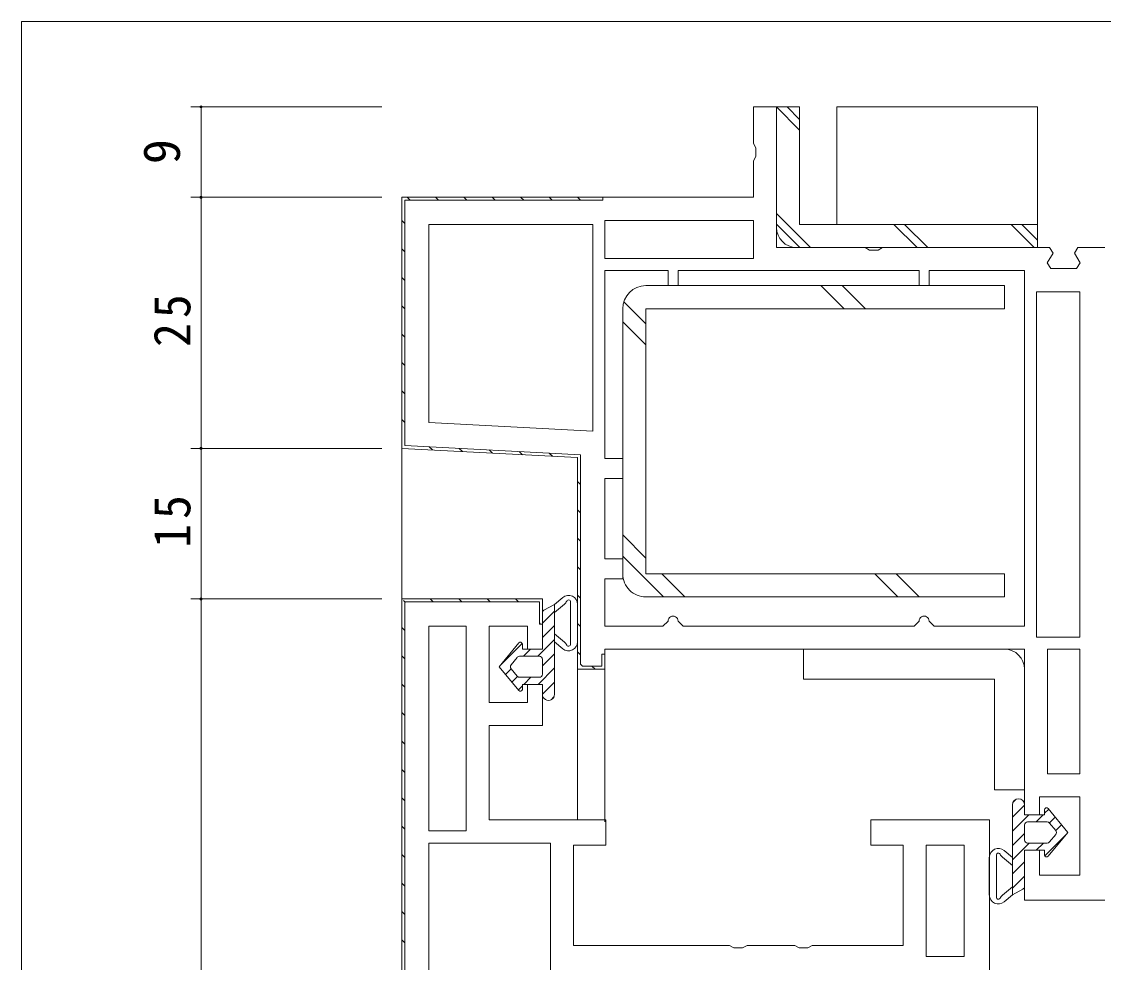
# Model space of a CAD drawing. Units: millimetres on the paper. Extents: x -420 to 373, y -297 to 267.
# Drawn here: x -417.7 to -310, y 170.7 to 264.4 of the extents above; entities that cross this region are included whole.
import ezdxf
from ezdxf.enums import TextEntityAlignment as Align

# ---------------------------------------------------------------- set-up
doc = ezdxf.new("R2010")
doc.units = ezdxf.units.MM
for name, color, linetype, lineweight in [('0-1_YKK_ZWAK', 7, 'Continuous', 9), ('0-3_YKK_12', 2, 'Continuous', 9), ('0-4_YKK_D', 6, 'Continuous', 9), ('0-6_YKK_13', 4, 'Continuous', 9), ('0-7_YKK_11', 7, 'Continuous', 9)]:
    doc.layers.add(name, color=color, linetype=linetype, lineweight=lineweight)
doc.styles.add('ＭＳ ゴシック', font='')
doc.styles.get('ＭＳ ゴシック').set_extended_font_data('MS Gothic')

msp = doc.modelspace()

# ---------------------------------------------------------------- linework, layer by layer
at = {"layer": '0-1_YKK_ZWAK'}
for p in [(-417.7, -260.6), (352.3, 264.4)]:
    msp.add_line(p, (-417.7, 264.4), dxfattribs=at)
at = {"layer": '0-3_YKK_12'}
for p, q in [((-379.839, 222.382), (-379.839, 206.407)), ((-362.345, 200.408), (-362.345, 184.907)), ((-359.645, 200.408), (-359.645, 184.717))]:
    msp.add_line(p, q, dxfattribs=at)
at = {"layer": '0-4_YKK_D'}
for p, q in [((-381.839, 255.908), (-400.839, 255.908)), ((-399.839, 255.908), (-399.839, 246.908)), ((-381.839, 246.908), (-400.839, 246.908)), ((-381.839, 246.908), (-400.839, 246.908)), ((-399.839, 246.908), (-399.839, 221.908)), ((-381.839, 221.908), (-400.839, 221.908)), ((-381.839, 221.908), (-400.839, 221.908)), ((-399.839, 221.908), (-399.839, 206.908)), ((-381.839, 206.908), (-400.839, 206.908)), ((-381.839, 206.908), (-400.839, 206.908)), ((-399.839, 206.908), (-399.839, 76.908))]:
    msp.add_line(p, q, dxfattribs=at)
for centre, start, end in [((-399.839, 255.908), 90, 270), ((-399.839, 255.908), 270, 90), ((-399.839, 246.908), 90, 270), ((-399.839, 246.908), 90, 270), ((-399.839, 246.908), 270, 90), ((-399.839, 246.908), 270, 90), ((-399.839, 221.908), 90, 270), ((-399.839, 221.908), 90, 270), ((-399.839, 221.908), 270, 90), ((-399.839, 221.908), 270, 90), ((-399.839, 206.908), 90, 270), ((-399.839, 206.908), 90, 270), ((-399.839, 206.908), 270, 90), ((-399.839, 206.908), 270, 90)]:
    msp.add_arc(centre, 0.106, start, end, dxfattribs=at)
at = {"layer": '0-6_YKK_13'}
for p, q in [((-342.539, 255.908), (-340.239, 255.908)), ((-342.539, 243.908), (-342.539, 255.908)), ((-342.539, 255.908), (-340.239, 253.608)), ((-341.477, 255.908), (-340.239, 254.669)), ((-340.239, 255.908), (-340.239, 244.208)), ((-336.539, 255.908), (-336.539, 244.208)), ((-342.539, 245.302), (-339.144, 241.908)), ((-342.539, 244.24), (-340.206, 241.908)), ((-340.239, 244.208), (-316.539, 244.208)), ((-330.839, 244.208), (-328.539, 241.908)), ((-329.777, 244.208), (-327.477, 241.908)), ((-319.171, 244.208), (-316.871, 241.908)), ((-318.11, 244.208), (-316.539, 242.636)), ((-316.539, 244.208), (-316.539, 241.908)), ((-316.539, 241.908), (-340.539, 241.908)), ((-338.112, 238.108), (-335.812, 235.808)), ((-335.989, 238.108), (-333.689, 235.808)), ((-357.728, 236.512), (-355.539, 234.323)), ((-357.839, 209.408), (-357.839, 235.808)), ((-357.839, 234.5), (-355.539, 232.2)), ((-357.839, 213.288), (-355.539, 210.988)), ((-357.839, 211.165), (-353.781, 207.108)), ((-353.958, 209.408), (-351.658, 207.108)), ((-332.746, 209.408), (-330.446, 207.108)), ((-330.623, 209.408), (-328.323, 207.108)), ((-364.643, 205.575), (-363.659, 206.402)), ((-364.643, 197.408), (-364.643, 206.374)), ((-363.039, 202.412), (-363.039, 206.619)), ((-362.339, 202.645), (-362.339, 206.379)), ((-365.843, 204.494), (-364.643, 205.694)), ((-365.843, 205.535), (-365.843, 201.908)), ((-365.843, 203.08), (-364.643, 204.28)), ((-370.143, 200.157), (-368.202, 202.533)), ((-366.302, 201.207), (-364.643, 202.866)), ((-364.643, 203.45), (-363.659, 202.623)), ((-364.643, 202.65), (-363.818, 201.956)), ((-369.979, 200.358), (-367.858, 202.48)), ((-367.843, 202.405), (-367.843, 201.908)), ((-367.843, 201.908), (-365.843, 201.908)), ((-367.716, 201.207), (-367.016, 201.908)), ((-365.843, 200.252), (-364.643, 201.452)), ((-339.839, 198.908), (-339.839, 201.908)), ((-339.839, 201.908), (-319.839, 201.908)), ((-368.342, 201.097), (-368.955, 200.347)), ((-368.11, 201.207), (-366.143, 201.207)), ((-365.843, 200.908), (-365.843, 199.408)), ((-370.143, 200.157), (-368.202, 197.782)), ((-369.524, 199.399), (-368.955, 199.968)), ((-368.955, 199.968), (-368.342, 199.218)), ((-366.273, 198.408), (-364.643, 200.037)), ((-317.839, 199.908), (-317.839, 187.908)), ((-368.888, 198.621), (-368.318, 199.191)), ((-368.252, 197.843), (-367.843, 198.252)), ((-366.143, 199.107), (-368.11, 199.107)), ((-367.843, 198.408), (-367.843, 197.91)), ((-367.843, 198.408), (-365.843, 198.408)), ((-367.687, 198.408), (-366.987, 199.107)), ((-365.843, 198.408), (-365.843, 197.408)), ((-365.842, 197.424), (-364.643, 198.623)), ((-339.839, 198.908), (-320.839, 198.908)), ((-320.839, 198.908), (-320.839, 187.908)), ((-364.988, 196.865), (-364.701, 197.152)), ((-320.839, 187.908), (-317.839, 187.908)), ((-319.039, 186.408), (-319.039, 177.441)), ((-317.84, 186.391), (-319.039, 185.192)), ((-318.695, 186.95), (-318.982, 186.663)), ((-317.839, 185.408), (-317.839, 186.408)), ((-317.409, 185.408), (-319.039, 183.778)), ((-315.839, 185.408), (-317.839, 185.408)), ((-315.995, 185.408), (-316.695, 184.708)), ((-315.43, 185.972), (-315.839, 185.564)), ((-315.839, 185.408), (-315.839, 185.905)), ((-313.539, 183.658), (-315.48, 186.033)), ((-317.839, 182.908), (-317.839, 184.408)), ((-317.539, 184.708), (-315.572, 184.708)), ((-314.794, 185.194), (-315.364, 184.624)), ((-314.727, 183.848), (-315.34, 184.597)), ((-314.158, 184.416), (-314.727, 183.847)), ((-317.839, 183.564), (-319.039, 182.364)), ((-313.703, 183.457), (-315.825, 181.335)), ((-313.539, 183.658), (-315.48, 181.282)), ((-315.34, 182.718), (-314.727, 183.468)), ((-317.381, 182.608), (-319.039, 180.949)), ((-315.572, 182.608), (-317.539, 182.608)), ((-315.966, 182.608), (-316.666, 181.908)), ((-321.344, 181.17), (-321.344, 177.436)), ((-320.643, 181.403), (-320.643, 177.196)), ((-319.039, 180.365), (-320.023, 181.193)), ((-319.039, 181.165), (-319.865, 181.859)), ((-315.839, 181.908), (-317.839, 181.908)), ((-317.839, 178.28), (-317.839, 181.908)), ((-315.839, 181.41), (-315.839, 181.908)), ((-317.839, 180.735), (-319.039, 179.535)), ((-317.839, 179.321), (-319.039, 178.121)), ((-319.039, 178.24), (-320.023, 177.413))]:
    msp.add_line(p, q, dxfattribs=at)
for points in [[(-336.539, 255.908), (-316.539, 255.908), (-316.539, 244.208)], [(-355.539, 238.108), (-319.839, 238.108), (-319.839, 235.808), (-355.539, 235.808), (-355.539, 209.408), (-319.839, 209.408), (-319.839, 207.108), (-355.539, 207.108)], [(-365.688, 205.798), (-364.643, 206.374), (-363.818, 207.068)], [(-317.994, 178.017), (-319.039, 177.441), (-319.865, 176.747)]]:
    msp.add_lwpolyline(points, dxfattribs=at)
for centre, radius, start, end in [((-340.539, 243.908), 2, 180, 270), ((-355.539, 235.808), 2.3, 89.99998, 179.99998), ((-355.539, 209.408), 2.3, 179.99998, 269.99998), ((-363.239, 206.379), 0.9, 359.99998, 130.04633), ((-363.239, 206.612), 0.2, 334.72311, 152.44388), ((-365.543, 205.535), 0.3, 118.88658, 179.99998), ((-364.303, 207.167), 1, 310.04633, 332.44388), ((-368.045, 202.405), 0.202, 359.99998, 140.74739), ((-363.239, 202.645), 0.9, 229.95366, 359.99998), ((-364.303, 201.857), 1, 27.55611, 49.95366), ((-363.239, 202.412), 0.2, 207.55611, 25.27687), ((-319.839, 199.908), 2, 0, 90), ((-368.723, 200.157), 0.3, 140.74739, 219.25259), ((-368.11, 200.908), 0.3, 89.99998, 140.74739), ((-366.143, 200.908), 0.3, 359.99998, 89.99998), ((-366.143, 199.408), 0.3, 269.99998, 359.99998), ((-368.11, 199.408), 0.3, 219.25259, 269.99998), ((-368.045, 197.91), 0.202, 219.25259, 359.99998), ((-365.243, 197.408), 0.6, 179.99998, 359.99998), ((-318.439, 186.408), 0.6, 359.99998, 179.99998), ((-315.637, 185.905), 0.202, 39.25259, 179.99998), ((-317.539, 184.408), 0.3, 89.99998, 179.99998), ((-315.572, 184.408), 0.3, 39.25259, 89.99998), ((-314.96, 183.658), 0.3, 320.74739, 39.25259), ((-320.444, 181.17), 0.9, 49.95366, 179.99998), ((-317.539, 182.908), 0.3, 179.99998, 269.99998), ((-315.572, 182.908), 0.3, 269.99998, 320.74739), ((-320.443, 181.403), 0.2, 27.55611, 205.27687), ((-319.38, 181.958), 1, 207.55611, 229.95366), ((-315.637, 181.41), 0.202, 179.99998, 320.74739), ((-318.139, 178.28), 0.3, 298.88658, 359.99998), ((-320.444, 177.436), 0.9, 179.99998, 310.04633), ((-320.443, 177.203), 0.2, 154.72311, 332.44388), ((-319.38, 176.648), 1, 130.04633, 152.44388)]:
    msp.add_arc(centre, radius, start, end, dxfattribs=at)
at = {"layer": '0-7_YKK_11'}
for p, q in [((-379.339, 246.908), (-359.839, 246.908)), ((-379.324, 246.908), (-379.024, 246.608)), ((-376.495, 246.908), (-376.195, 246.608)), ((-373.667, 246.908), (-373.367, 246.608)), ((-370.839, 246.908), (-370.539, 246.608)), ((-368.01, 246.908), (-367.71, 246.608)), ((-365.182, 246.908), (-364.882, 246.608)), ((-362.353, 246.908), (-362.053, 246.608)), ((-359.839, 246.908), (-359.839, 246.608)), ((-379.839, 244.594), (-379.539, 244.294)), ((-360.839, 244.208), (-360.839, 223.616)), ((-379.839, 241.766), (-379.539, 241.466)), ((-344.839, 240.808), (-359.639, 240.808)), ((-317.839, 204.208), (-317.839, 239.608)), ((-379.839, 238.937), (-379.539, 238.637)), ((-316.639, 203.108), (-316.639, 237.508)), ((-379.839, 236.109), (-379.539, 235.809)), ((-379.839, 233.28), (-379.539, 232.98)), ((-379.839, 230.452), (-379.539, 230.152)), ((-379.839, 227.623), (-379.539, 227.323)), ((-379.839, 224.795), (-379.539, 224.495)), ((-377.109, 222.065), (-376.792, 221.748)), ((-374.124, 221.909), (-373.807, 221.592)), ((-371.139, 221.752), (-370.822, 221.435)), ((-368.154, 221.596), (-367.837, 221.279)), ((-365.169, 221.439), (-364.852, 221.122)), ((-362.339, 218.609), (-362.039, 218.309)), ((-362.339, 215.78), (-362.039, 215.48)), ((-362.339, 212.952), (-362.039, 212.652)), ((-362.339, 210.123), (-362.039, 209.823)), ((-377.01, 206.908), (-376.71, 206.608)), ((-374.182, 206.908), (-373.882, 206.608)), ((-371.353, 206.908), (-371.053, 206.608)), ((-368.525, 206.908), (-368.225, 206.608)), ((-362.339, 207.295), (-362.039, 206.995)), ((-379.692, 206.761), (-379.48, 206.549)), ((-379.839, 204.079), (-379.539, 203.779)), ((-377.139, 183.808), (-377.139, 204.208)), ((-366.139, 204.521), (-366.025, 204.408)), ((-362.339, 204.467), (-362.039, 204.167)), ((-362.339, 201.638), (-362.039, 201.338)), ((-315.539, 189.508), (-315.539, 201.908)), ((-379.839, 201.251), (-379.539, 200.951)), ((-361.839, 200.208), (-359.939, 200.208)), ((-360.908, 200.208), (-360.608, 199.908)), ((-379.839, 198.422), (-379.539, 198.122)), ((-379.839, 195.594), (-379.539, 195.294)), ((-379.839, 192.766), (-379.539, 192.466)), ((-379.839, 189.937), (-379.539, 189.637)), ((-379.839, 187.109), (-379.539, 186.809)), ((-379.839, 184.28), (-379.539, 183.98)), ((-365.039, 182.608), (-365.039, 150.508)), ((-327.639, 171.308), (-327.639, 182.408)), ((-379.839, 181.452), (-379.539, 181.152)), ((-379.839, 178.623), (-379.539, 178.323)), ((-379.839, 175.795), (-379.539, 175.495)), ((-379.839, 172.967), (-379.539, 172.667))]:
    msp.add_line(p, q, dxfattribs=at)
for points in [[(-309.839, 176.908), (-317.839, 176.908), (-317.839, 181.908), (-316.339, 181.908), (-316.339, 179.408), (-312.339, 179.408), (-312.339, 187.208), (-316.339, 187.208), (-316.339, 185.408), (-317.839, 185.408), (-317.839, 201.908), (-359.639, 201.908), (-359.639, 199.908), (-362.339, 199.908), (-362.339, 220.991), (-379.839, 221.908), (-379.839, 246.908), (-344.839, 246.908), (-344.839, 250.542), (-344.589, 250.975), (-344.589, 251.841), (-344.839, 252.274), (-344.839, 255.908), (-342.539, 255.908), (-342.539, 241.908), (-333.705, 241.908), (-333.272, 241.658), (-332.406, 241.658), (-331.973, 241.908), (-315.361, 241.908), (-314.998, 241.344), (-315.579, 240.371), (-315.217, 239.808), (-312.661, 239.808), (-312.298, 240.371), (-312.879, 241.344), (-312.517, 241.908), (-309.839, 241.908)], [(-359.839, 246.608), (-379.539, 246.608), (-379.539, 222.192), (-362.039, 221.275), (-362.039, 200.408), (-361.839, 200.208)], [(-317.839, 204.208), (-317.839, 239.608), (-327.339, 239.608), (-327.339, 238.108), (-328.339, 238.108), (-328.339, 239.608), (-352.339, 239.608), (-352.339, 238.108), (-353.339, 238.108), (-353.339, 239.608), (-359.639, 239.608), (-359.639, 220.908), (-357.839, 220.908), (-357.839, 218.908), (-359.639, 218.908), (-359.639, 210.908), (-357.839, 210.908), (-357.839, 208.908), (-359.639, 208.908), (-359.639, 204.208), (-353.839, 204.208), (-353.339, 204.708)], [(-379.839, 76.908), (-379.839, 206.908), (-365.839, 206.908), (-365.839, 201.908), (-367.339, 201.908), (-367.339, 204.208), (-371.139, 204.208), (-371.139, 196.608), (-367.339, 196.608), (-367.339, 198.408), (-365.839, 198.408), (-365.839, 194.308), (-371.139, 194.308), (-371.139, 184.908), (-359.539, 184.908), (-359.539, 182.408), (-362.739, 182.408), (-362.739, 172.408), (-347.205, 172.408), (-346.772, 172.158), (-345.906, 172.158), (-345.473, 172.408), (-340.705, 172.408), (-340.272, 172.158), (-339.406, 172.158), (-338.973, 172.408), (-329.939, 172.408), (-329.939, 182.408), (-333.139, 182.408), (-333.139, 184.908), (-321.339, 184.908), (-321.339, 167.908)], [(-372.139, 79.408), (-372.139, 77.208), (-379.539, 77.208), (-379.539, 206.608), (-366.139, 206.608), (-366.139, 204.408), (-365.839, 204.408), (-365.839, 206.408)], [(-352.339, 204.708), (-351.839, 204.208), (-328.839, 204.208), (-328.339, 204.708)], [(-327.339, 204.708), (-326.839, 204.208), (-317.839, 204.208)], [(-361.839, 200.208), (-359.939, 200.208), (-359.939, 201.408), (-359.639, 201.408)]]:
    msp.add_lwpolyline(points, dxfattribs=at)
for points in [[(-344.839, 240.808), (-359.639, 240.808), (-359.639, 244.608), (-344.839, 244.608)], [(-360.839, 244.208), (-360.839, 223.616), (-377.139, 224.47), (-377.139, 244.208)], [(-316.639, 203.108), (-316.639, 237.508), (-312.339, 237.508), (-312.339, 203.108)], [(-377.139, 183.808), (-377.139, 204.208), (-373.439, 204.208), (-373.439, 183.808)], [(-315.539, 189.508), (-315.539, 201.908), (-312.339, 201.908), (-312.339, 189.508)], [(-365.039, 182.608), (-365.039, 150.508), (-377.139, 150.508), (-377.139, 182.608)], [(-327.639, 171.308), (-327.639, 182.408), (-323.839, 182.408), (-323.839, 171.308)]]:
    msp.add_lwpolyline(points, close=True, dxfattribs=at)
for centre in [(-352.839, 204.708), (-327.839, 204.708)]:
    msp.add_arc(centre, 0.5, 359.99998, 180, dxfattribs=at)

# ---------------------------------------------------------------- texts
at = {"layer": '0-4_YKK_D', "color": 3, "style": 'ＭＳ ゴシック'}
msp.add_text('9', height=3.666, rotation=90, dxfattribs=at).set_placement((-400.839, 250.208), align=Align.BOTTOM_LEFT)
at = {"layer": '0-4_YKK_D', "color": 3, "char_height": 3.666, "attachment_point": 7, "rotation": 90, "style": 'ＭＳ ゴシック'}
for s, insert in [('\\T1.21;\\W0.95;25', (-400.839, 232.008)), ('\\T1.21;\\W0.95;15', (-400.839, 212.008))]:
    msp.add_mtext(s, dxfattribs=dict(at, insert=insert))

doc.saveas('drawing.dxf')
